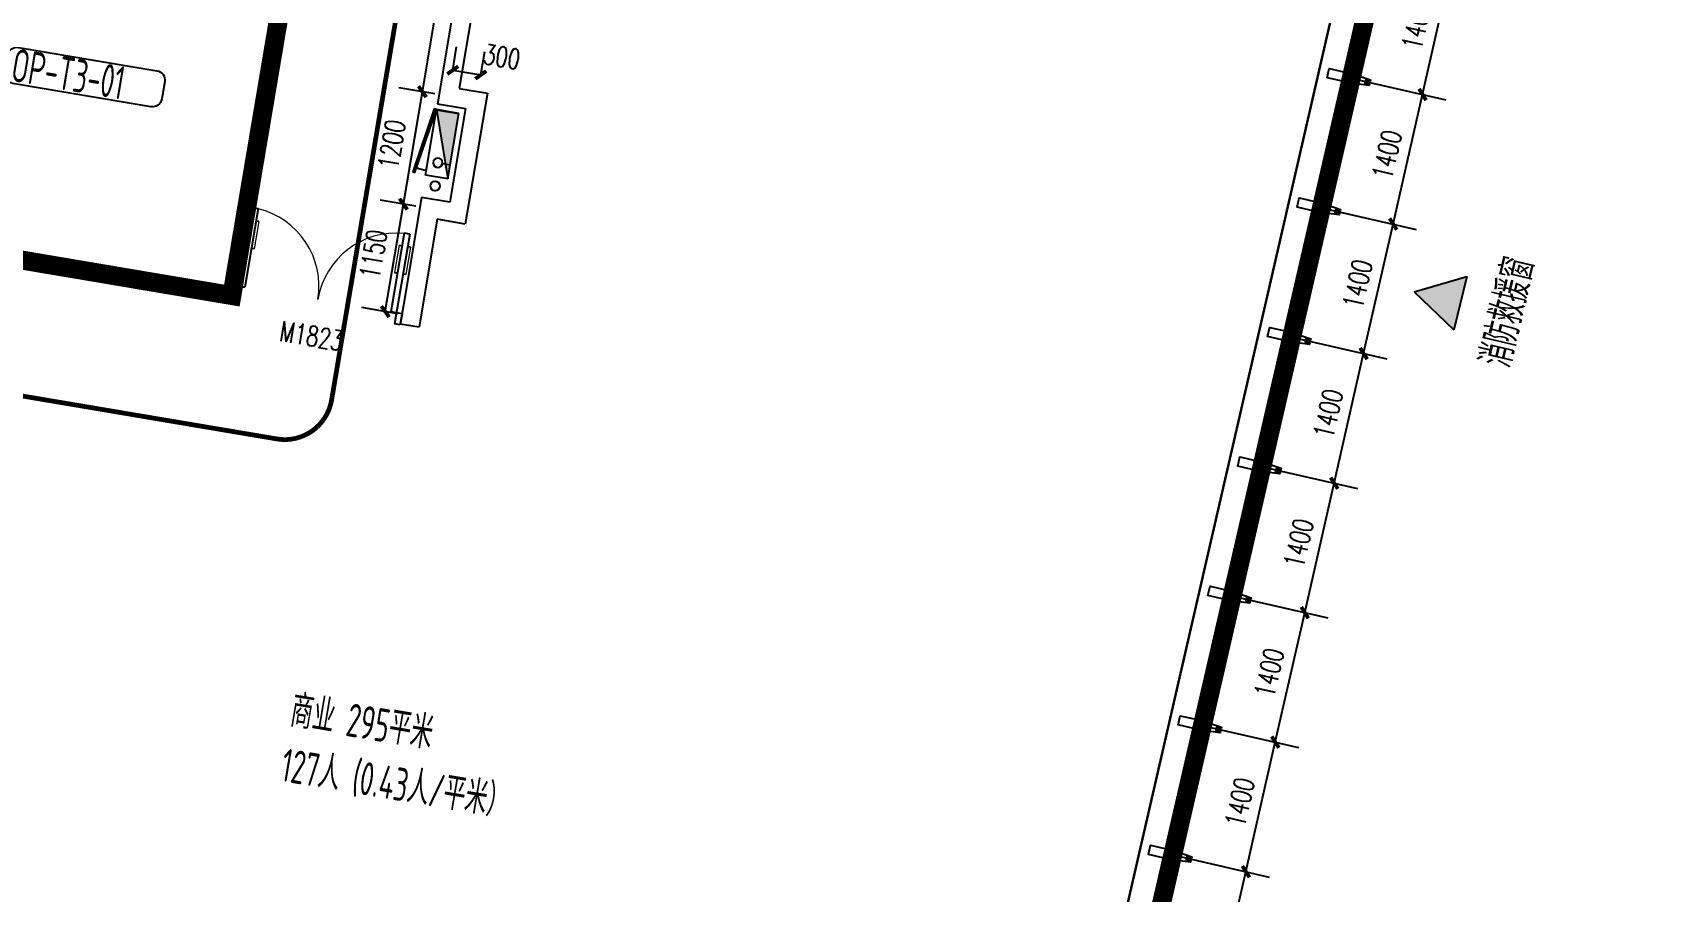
# Model space of a CAD drawing. Extents: x -936 to 12807311, y 101 to 1511157.
# Drawn here: x 12319185 to 12336281, y 1173597 to 1182663 of the extents above; entities that cross this region are included whole.
import ezdxf

# ---------------------------------------------------------------- set-up
doc = ezdxf.new("R2010")
doc.units = 0
doc.header["$LTSCALE"] = 1000
doc.header["$MEASUREMENT"] = 0
for name, pattern in [('PX-PLAN-F2-T3$0$ACAD_ISO05W100', [34, 24, -3, 0.5, -3, 0.5, -3]), ('PX-PLAN-F2-T3$0$DASH', [0.35, 0.25, -0.1]), ('PX-PLAN-F2-T3$0$DASHED', [0.75, 0.5, -0.25]), ('PX-PLAN-F2-T3$0$X-01-10-01$0$DASHED', [0.75, 0.5, -0.25])]:
    doc.linetypes.add(name, pattern=pattern)
for name, color, linetype in [('PX-GLAZ-F2$0$PX-GLAZ-F1$0$NSSH-0322', 2, 'Continuous'), ('PX-GLAZ-F2$0$PX-GLAZ-F2$0$PX-GLAZ-F2$0$幕墙线', 104, 'Continuous'), ('PX-PLAN-F2-T3$0$0P-FE-FH-V', 3, 'Continuous'), ('PX-PLAN-F2-T3$0$0P-FE-HY（消火栓）', 1, 'Continuous'), ('PX-PLAN-F2-T3$0$A-SHFT', 161, 'Continuous'), ('PX-PLAN-F2-T3$0$FIRE', 1, 'PX-PLAN-F2-T3$0$DASHED'), ('PX-PLAN-F2-T3$0$PUB_DIM', 3, 'Continuous'), ('PX-PLAN-F2-T3$0$PUB_TEXT', 7, 'Continuous'), ('PX-PLAN-F2-T3$0$REDLINE', 1, 'PX-PLAN-F2-T3$0$ACAD_ISO05W100'), ('PX-PLAN-F2-T3$0$WALL', 9, 'Continuous'), ('PX-PLAN-F2-T3$0$WINDOW', 4, 'Continuous'), ('PX-PLAN-F2-T3$0$WINDOW_TEXT', 7, 'Continuous'), ('PX-PLAN-F2-T3$0$X-01-10-01$0$A-SYMB-BUBB', 3, 'PX-PLAN-F2-T3$0$X-01-10-01$0$DASHED'), ('PX-PLAN-F2-T3$0$X-01-10-01$0$A-SYMB-NUMB-150', 4, 'Continuous'), ('PX-PLAN-F2-T3$0$X-01-10-01$0$A-SYMB-NUMB-T', 10, 'Continuous')]:
    doc.layers.add(name, color=color, linetype=linetype)
for name, color, linetype, lineweight in [('PX-GLAZ-F2$0$PX-GLAZ-F2$0$_EDO-GLASS-SECTION', 130, 'Continuous', 30), ('PX-GLAZ-F2$0$PX-GLAZ-F2$0$PX-GLAZ-F2$0$板边线', 36, 'Continuous', 30), ('PX-PLAN-F2-T3$0$板边线', 36, 'Continuous', 30)]:
    doc.layers.add(name, color=color, linetype=linetype, lineweight=lineweight)
doc.styles.add('PX-PLAN-F2-T3$0$_TCH_DIM_T3', font='SIMPLEX', dxfattribs={"width": 0.705882, "bigfont": 'GBCBIG'})
doc.styles.add('PX-PLAN-F2-T3$0$_TCH_WINDOW', font='SIMPLEX', dxfattribs={"height": 3.5, "bigfont": 'GBCBIG'})
doc.styles.add('PX-PLAN-F2-T3$0$X-01-10-01$0$XD2008', font='xd-hzs.shx', dxfattribs={"width": 0.7, "bigfont": 'xd-hztxt.shx'})
doc.styles.add('PX-PLAN-F2-T3$0$XD2008', font='xd-hzs.shx', dxfattribs={"width": 0.7, "bigfont": 'xd-hztxt.shx'})
doc.dimstyles.new('PX-PLAN-F2-T3$0$_TCH_ARCH&&100', dxfattribs={"dimtxt": 212.5, "dimasz": 100, "dimexe": 250, "dimexo": 300, "dimgap": 118.75, "dimtad": 1, "dimdec": 0, "dimzin": 0, "dimdsep": 46, "dimtxsty": 'PX-PLAN-F2-T3$0$_TCH_DIM_T3', "dimblk": 'PX-PLAN-F2-T3$0$_ArchTick', "dimcen": 0.09, "dimclrd": 1, "dimclre": 1, "dimclrt": 4, "dimazin": 2, "dimtfac": 1, "dimtdec": 0, "dimtix": 1, "dimtmove": 2, "dimatfit": 3, "dimfxl": 0, "dimtolj": 1, "dimtzin": 0, "dimarcsym": 0})

# ---------------------------------------------------------------- blocks, each defined once
blk = doc.blocks.new('PX-PLAN-F2-T3$0$eee')
at = {"layer": 'PX-PLAN-F2-T3$0$REDLINE', "linetype": 'PX-PLAN-F2-T3$0$DASHED', "ltscale": 10}
h = blk.add_hatch(color=10, dxfattribs=at)
h.dxf.hatch_style = 1
h.paths.add_polyline_path([(19930, 8009), (20449, 8261), (20408, 7685)])
at = {"layer": 'PX-PLAN-F2-T3$0$REDLINE', "color": 10, "linetype": 'PX-PLAN-F2-T3$0$DASHED', "ltscale": 10}
for points in [[(19930, 8009), (20449, 8261), (20408, 7685)], [(19930, 8009), (20408, 7685)]]:
    blk.add_lwpolyline(points, dxfattribs=at)
at = {"layer": 'PX-PLAN-F2-T3$0$A-SHFT', "linetype": 'PX-PLAN-F2-T3$0$DASH', "ltscale": 1000, "insert": (20933, 7965), "char_height": 350, "attachment_point": 5, "rotation": 86.3318, "style": 'PX-PLAN-F2-T3$0$XD2008'}
blk.add_mtext_dynamic_manual_height_columns('消防救援窗', width=2638.1, gutter_width=1750, heights=[0], dxfattribs=at)
blk = doc.blocks.new('PX-PLAN-F2-T3$0$STTEXT')
at = {"layer": 'PX-PLAN-F2-T3$0$X-01-10-01$0$A-SYMB-NUMB-T', "color": 1}
blk.add_lwpolyline([(55141, 29849), (53662, 29849, -0.414214), (53562, 29949), (53562, 30134, -0.414214), (53662, 30234), (55141, 30234, -0.414214), (55241, 30134), (55241, 29949, -0.414214)], format="xyb", close=True, dxfattribs=at)
at = {"layer": 'PX-PLAN-F2-T3$0$X-01-10-01$0$A-SYMB-NUMB-150', "style": 'PX-PLAN-F2-T3$0$X-01-10-01$0$XD2008', "width": 0.7}
blk.add_text('OP-T3-01', height=350, rotation=0.0004, dxfattribs=at).set_placement((53629, 29870))
blk = doc.blocks.new('PX-PLAN-F2-T3$0$室内单口消火栓(平面)')
at = {"layer": 'PX-PLAN-F2-T3$0$0P-FE-HY（消火栓）'}
h = blk.add_hatch(color=256, dxfattribs=at)
h.dxf.hatch_style = 1
h.paths.add_polyline_path([(704, 0), (4, 0), (4, 240)])
for p, q in [((4, 0), (4, 240)), ((4, 240), (704, 0)), ((704, 240), (4, 240)), ((704, 0), (704, 240)), ((704, 0), (4, 0)), ((554, 82), (554, 0))]:
    blk.add_line(p, q, dxfattribs=at)
blk.add_lwpolyline([(690, 377), (694, 353), (4, 240), (0, 265)], close=True, dxfattribs=at)
blk.add_circle((554, 132), 50, dxfattribs=at)
blk.add_arc((54, 240), 600, 0.0003, 9.9999, dxfattribs=at)
blk = doc.blocks.new('PX-PLAN-F2-T3$0$A$C77842B79')
at = {"layer": 'PX-PLAN-F2-T3$0$0P-FE-FH-V'}
blk.add_circle((109475, 26478, 0), 50, dxfattribs=at)
at = {"layer": 'PX-PLAN-F2-T3$0$0P-FE-HY（消火栓）'}
blk.add_line((109355, 27273, 0), (109595, 27273, 0), dxfattribs=at)
at = {"layer": 'PX-PLAN-F2-T3$0$0P-FE-HY（消火栓）', "xscale": -0.9999999999999982, "rotation": 90.01325731171758}
blk.add_blockref('PX-PLAN-F2-T3$0$室内单口消火栓(平面)', (109595, 27278, 0), dxfattribs=at)
blk = doc.blocks.new('PX-PLAN-F2-T3$0$$DorLib2D$00000011')
at = {"lineweight": 13}
for p, q in [((-0.4833, 0.3962), (-0.4833, 0.2346)), ((-0.4167, 0.3962), (-0.4167, 0.2346)), ((0.4167, 0.3962), (0.4167, 0.2346)), ((0.4833, 0.3962), (0.4833, 0.2346))]:
    blk.add_line(p, q, dxfattribs=at)
for p, q in [((-0.4833, 0.3962), (-0.4667, 0.3962)), ((-0.4667, 0.4709), (-0.4667, -0.0625)), ((-0.4667, 0.4709), (-0.4333, 0.4709)), ((-0.4333, 0.4709), (-0.4333, 0.0042)), ((-0.4167, 0.3962), (-0.4333, 0.3962)), ((0.4167, 0.3962), (0.4333, 0.3962)), ((0.4333, 0.4709), (0.4333, 0.0042)), ((0.4667, 0.4709), (0.4333, 0.4709)), ((0.4667, 0.4709), (0.4667, -0.0625)), ((0.4833, 0.3962), (0.4667, 0.3962)), ((-0.4833, 0.2346), (-0.4667, 0.2346)), ((-0.4167, 0.2346), (-0.4333, 0.2346)), ((0.4167, 0.2346), (0.4333, 0.2346)), ((0.4833, 0.2346), (0.4667, 0.2346)), ((-0.5, 0.0042), (-0.4333, 0.0042)), ((-0.5, 0.0042), (-0.5, -0.0625)), ((0.5, 0.0042), (0.4333, 0.0042)), ((0.5, 0.0042), (0.5, -0.0625)), ((-0.5, -0.0625), (-0.4667, -0.0625)), ((0.5, -0.0625), (0.4667, -0.0625))]:
    blk.add_line(p, q)
for centre, start, end in [((-0.4667, 0.0042), 0, 85.90396), ((0.4667, 0.0042), 94.09604, 180)]:
    blk.add_arc(centre, 0.4667, start, end, dxfattribs=at)
blk = doc.blocks.new('PX-PLAN-F2-T3$0$_ArchTick')
at = {"color": 0, "linetype": 'ByBlock', "const_width": 0.4}
blk.add_lwpolyline([(-0.5, -0.5), (0.5, 0.5)], dxfattribs=at)
blk = doc.blocks.new('*D1362')
at = {"layer": 'Defpoints', "color": 0, "transparency": 16777216}
for p in [(12324039, 1186450), (12324467, 1186378), (12323723, 1181966)]:
    blk.add_point(p, dxfattribs=at)
at = {"layer": 'PX-PLAN-F2-T3$0$PUB_DIM', "color": 1, "lineweight": -2, "transparency": 16777216}
for p, q in [((12323295, 1182038), (12324039, 1186450)), ((12324171, 1186428), (12323793, 1186492)), ((12323427, 1182015), (12323048, 1182079))]:
    blk.add_line(p, q, dxfattribs=at)
at = {"layer": 'PX-PLAN-F2-T3$0$PUB_DIM', "color": 1, "lineweight": -2, "transparency": 16777216, "xscale": 100, "yscale": 100, "zscale": 100}
for p, rotation in [((12324039, 1186450), 80.42361606662043), ((12323295, 1182038), 260.4236160666204)]:
    blk.add_blockref('PX-PLAN-F2-T3$0$_ArchTick', p, dxfattribs=dict(at, rotation=rotation))
at = {"layer": 'PX-PLAN-F2-T3$0$PUB_DIM', "color": 4, "transparency": 16777216, "insert": (12323445, 1184281), "char_height": 212.5, "attachment_point": 5, "rotation": 80.4236, "style": 'PX-PLAN-F2-T3$0$_TCH_DIM_T3'}
blk.add_mtext('\\A1;4475', dxfattribs=at)
blk = doc.blocks.new('*D1363')
at = {"layer": 'Defpoints', "color": 0, "transparency": 16777216}
for p in [(12323295, 1182038), (12323723, 1181966), (12323523, 1180782)]:
    blk.add_point(p, dxfattribs=at)
at = {"layer": 'PX-PLAN-F2-T3$0$PUB_DIM', "color": 1, "lineweight": -2, "transparency": 16777216}
for p, q in [((12323427, 1182015), (12323048, 1182079)), ((12323095, 1180854), (12323295, 1182038)), ((12323227, 1180832), (12322849, 1180896))]:
    blk.add_line(p, q, dxfattribs=at)
at = {"layer": 'PX-PLAN-F2-T3$0$PUB_DIM', "color": 1, "lineweight": -2, "transparency": 16777216, "xscale": 100, "yscale": 100, "zscale": 100}
for p, rotation in [((12323295, 1182038), 80.42361606664834), ((12323095, 1180854), 260.4236160666483)]:
    blk.add_blockref('PX-PLAN-F2-T3$0$_ArchTick', p, dxfattribs=dict(at, rotation=rotation))
at = {"layer": 'PX-PLAN-F2-T3$0$PUB_DIM', "color": 4, "transparency": 16777216, "insert": (12322973, 1181484), "char_height": 212.5, "attachment_point": 5, "rotation": 80.4236, "style": 'PX-PLAN-F2-T3$0$_TCH_DIM_T3'}
blk.add_mtext('\\A1;1200', dxfattribs=at)
blk = doc.blocks.new('*D1364')
at = {"layer": 'Defpoints', "color": 0, "transparency": 16777216}
for p in [(12323095, 1180854), (12323523, 1180782), (12323332, 1179648)]:
    blk.add_point(p, dxfattribs=at)
at = {"layer": 'PX-PLAN-F2-T3$0$PUB_DIM', "color": 1, "lineweight": -2, "transparency": 16777216}
for p, q in [((12323227, 1180832), (12322849, 1180896)), ((12322904, 1179720), (12323095, 1180854)), ((12323036, 1179698), (12322657, 1179762))]:
    blk.add_line(p, q, dxfattribs=at)
at = {"layer": 'PX-PLAN-F2-T3$0$PUB_DIM', "color": 1, "lineweight": -2, "transparency": 16777216, "xscale": 100, "yscale": 100, "zscale": 100}
for p, rotation in [((12323095, 1180854), 80.42361606664497), ((12322904, 1179720), 260.423616066645)]:
    blk.add_blockref('PX-PLAN-F2-T3$0$_ArchTick', p, dxfattribs=dict(at, rotation=rotation))
at = {"layer": 'PX-PLAN-F2-T3$0$PUB_DIM', "color": 4, "transparency": 16777216, "insert": (12322778, 1180325), "char_height": 212.5, "attachment_point": 5, "rotation": 80.4236, "style": 'PX-PLAN-F2-T3$0$_TCH_DIM_T3'}
blk.add_mtext('\\A1;1150', dxfattribs=at)
blk = doc.blocks.new('*D1424')
at = {"layer": 'Defpoints', "color": 0, "transparency": 16777216}
for p in [(12323911, 1182215), (12323569, 1181992), (12323865, 1181942)]:
    blk.add_point(p, dxfattribs=at)
at = {"layer": 'PX-PLAN-F2-T3$0$PUB_DIM', "color": 1, "lineweight": -2, "transparency": 16777216}
for p, q in [((12323619, 1182287), (12323656, 1182511)), ((12323914, 1182237), (12323952, 1182461)), ((12323615, 1182265), (12323911, 1182215))]:
    blk.add_line(p, q, dxfattribs=at)
at = {"layer": 'PX-PLAN-F2-T3$0$PUB_DIM', "color": 1, "lineweight": -2, "transparency": 16777216, "xscale": 100, "yscale": 100, "zscale": 100}
for p, rotation in [((12323615, 1182265), 170.4236155695168), ((12323911, 1182215), 350.4236155695168)]:
    blk.add_blockref('PX-PLAN-F2-T3$0$_ArchTick', p, dxfattribs=dict(at, rotation=rotation))
at = {"layer": 'PX-PLAN-F2-T3$0$PUB_DIM', "color": 4, "transparency": 16777216, "insert": (12324133, 1182406), "char_height": 212.5, "attachment_point": 5, "rotation": 350.4236, "style": 'PX-PLAN-F2-T3$0$_TCH_DIM_T3'}
blk.add_mtext('\\A1;300', dxfattribs=at)
blk = doc.blocks.new('*D1510')
at = {"layer": 'Defpoints', "color": 0, "transparency": 16777216}
for p in [(12330970, 1174045), (12331974, 1173817), (12330660, 1172680)]:
    blk.add_point(p, dxfattribs=at)
at = {"layer": 'PX-PLAN-F2-T3$0$PUB_DIM', "color": 1, "lineweight": -2, "transparency": 16777216}
for p, q in [((12331263, 1173979), (12332218, 1173761)), ((12331664, 1172452), (12331974, 1173817)), ((12330952, 1172614), (12331907, 1172397))]:
    blk.add_line(p, q, dxfattribs=at)
at = {"layer": 'PX-PLAN-F2-T3$0$PUB_DIM', "color": 1, "lineweight": -2, "transparency": 16777216, "xscale": 100, "yscale": 100, "zscale": 100}
for p, rotation in [((12331974, 1173817), 77.19157221369436), ((12331664, 1172452), 257.1915722136944)]:
    blk.add_blockref('PX-PLAN-F2-T3$0$_ArchTick', p, dxfattribs=dict(at, rotation=rotation))
at = {"layer": 'PX-PLAN-F2-T3$0$PUB_DIM', "color": 4, "transparency": 16777216, "insert": (12331599, 1173184), "char_height": 212.5, "attachment_point": 5, "rotation": 77.1916, "style": 'PX-PLAN-F2-T3$0$_TCH_DIM_T3'}
blk.add_mtext('\\A1;1399', dxfattribs=at)
blk = doc.blocks.new('*D1511')
at = {"layer": 'Defpoints', "color": 0, "transparency": 16777216}
for p in [(12331280, 1175410), (12332284, 1175182), (12330970, 1174045)]:
    blk.add_point(p, dxfattribs=at)
at = {"layer": 'PX-PLAN-F2-T3$0$PUB_DIM', "color": 1, "lineweight": -2, "transparency": 16777216}
for p, q in [((12331573, 1175344), (12332528, 1175127)), ((12331974, 1173817), (12332284, 1175182)), ((12331263, 1173979), (12332218, 1173761))]:
    blk.add_line(p, q, dxfattribs=at)
at = {"layer": 'PX-PLAN-F2-T3$0$PUB_DIM', "color": 1, "lineweight": -2, "transparency": 16777216, "xscale": 100, "yscale": 100, "zscale": 100}
for p, rotation in [((12332284, 1175182), 77.19157221369333), ((12331974, 1173817), 257.1915722136933)]:
    blk.add_blockref('PX-PLAN-F2-T3$0$_ArchTick', p, dxfattribs=dict(at, rotation=rotation))
at = {"layer": 'PX-PLAN-F2-T3$0$PUB_DIM', "color": 4, "transparency": 16777216, "insert": (12331910, 1174549), "char_height": 212.5, "attachment_point": 5, "rotation": 77.1916, "style": 'PX-PLAN-F2-T3$0$_TCH_DIM_T3'}
blk.add_mtext('\\A1;1400', dxfattribs=at)
blk = doc.blocks.new('*D1512')
at = {"layer": 'Defpoints', "color": 0, "transparency": 16777216}
for p in [(12331591, 1176775), (12332595, 1176547), (12331280, 1175410)]:
    blk.add_point(p, dxfattribs=at)
at = {"layer": 'PX-PLAN-F2-T3$0$PUB_DIM', "color": 1, "lineweight": -2, "transparency": 16777216}
for p, q in [((12331883, 1176709), (12332838, 1176492)), ((12332284, 1175182), (12332595, 1176547)), ((12331573, 1175344), (12332528, 1175127))]:
    blk.add_line(p, q, dxfattribs=at)
at = {"layer": 'PX-PLAN-F2-T3$0$PUB_DIM', "color": 1, "lineweight": -2, "transparency": 16777216, "xscale": 100, "yscale": 100, "zscale": 100}
for p, rotation in [((12332595, 1176547), 77.1915722136541), ((12332284, 1175182), 257.1915722136541)]:
    blk.add_blockref('PX-PLAN-F2-T3$0$_ArchTick', p, dxfattribs=dict(at, rotation=rotation))
at = {"layer": 'PX-PLAN-F2-T3$0$PUB_DIM', "color": 4, "transparency": 16777216, "insert": (12332220, 1175914), "char_height": 212.5, "attachment_point": 5, "rotation": 77.1916, "style": 'PX-PLAN-F2-T3$0$_TCH_DIM_T3'}
blk.add_mtext('\\A1;1400', dxfattribs=at)
blk = doc.blocks.new('*D1513')
at = {"layer": 'Defpoints', "color": 0, "transparency": 16777216}
for p in [(12331901, 1178141), (12332905, 1177912), (12331591, 1176775)]:
    blk.add_point(p, dxfattribs=at)
at = {"layer": 'PX-PLAN-F2-T3$0$PUB_DIM', "color": 1, "lineweight": -2, "transparency": 16777216}
for p, q in [((12332194, 1178074), (12333149, 1177857)), ((12332595, 1176547), (12332905, 1177912)), ((12331883, 1176709), (12332838, 1176492))]:
    blk.add_line(p, q, dxfattribs=at)
at = {"layer": 'PX-PLAN-F2-T3$0$PUB_DIM', "color": 1, "lineweight": -2, "transparency": 16777216, "xscale": 100, "yscale": 100, "zscale": 100}
for p, rotation in [((12332905, 1177912), 77.19157221372748), ((12332595, 1176547), 257.1915722137275)]:
    blk.add_blockref('PX-PLAN-F2-T3$0$_ArchTick', p, dxfattribs=dict(at, rotation=rotation))
at = {"layer": 'PX-PLAN-F2-T3$0$PUB_DIM', "color": 4, "transparency": 16777216, "insert": (12332530, 1177280), "char_height": 212.5, "attachment_point": 5, "rotation": 77.1916, "style": 'PX-PLAN-F2-T3$0$_TCH_DIM_T3'}
blk.add_mtext('\\A1;1400', dxfattribs=at)
blk = doc.blocks.new('*D1514')
at = {"layer": 'Defpoints', "color": 0, "transparency": 16777216}
for p in [(12332212, 1179506), (12333215, 1179278), (12331901, 1178141)]:
    blk.add_point(p, dxfattribs=at)
at = {"layer": 'PX-PLAN-F2-T3$0$PUB_DIM', "color": 1, "lineweight": -2, "transparency": 16777216}
for p, q in [((12332504, 1179439), (12333459, 1179222)), ((12332905, 1177912), (12333215, 1179278)), ((12332194, 1178074), (12333149, 1177857))]:
    blk.add_line(p, q, dxfattribs=at)
at = {"layer": 'PX-PLAN-F2-T3$0$PUB_DIM', "color": 1, "lineweight": -2, "transparency": 16777216, "xscale": 100, "yscale": 100, "zscale": 100}
for p, rotation in [((12333215, 1179278), 77.19157221368948), ((12332905, 1177912), 257.1915722136895)]:
    blk.add_blockref('PX-PLAN-F2-T3$0$_ArchTick', p, dxfattribs=dict(at, rotation=rotation))
at = {"layer": 'PX-PLAN-F2-T3$0$PUB_DIM', "color": 4, "transparency": 16777216, "insert": (12332841, 1178645), "char_height": 212.5, "attachment_point": 5, "rotation": 77.1916, "style": 'PX-PLAN-F2-T3$0$_TCH_DIM_T3'}
blk.add_mtext('\\A1;1400', dxfattribs=at)
blk = doc.blocks.new('*D1515')
at = {"layer": 'Defpoints', "color": 0, "transparency": 16777216}
for p in [(12332522, 1180871), (12333526, 1180643), (12332212, 1179506)]:
    blk.add_point(p, dxfattribs=at)
at = {"layer": 'PX-PLAN-F2-T3$0$PUB_DIM', "color": 1, "lineweight": -2, "transparency": 16777216}
for p, q in [((12332815, 1180804), (12333769, 1180587)), ((12333215, 1179278), (12333526, 1180643)), ((12332504, 1179439), (12333459, 1179222))]:
    blk.add_line(p, q, dxfattribs=at)
at = {"layer": 'PX-PLAN-F2-T3$0$PUB_DIM', "color": 1, "lineweight": -2, "transparency": 16777216, "xscale": 100, "yscale": 100, "zscale": 100}
for p, rotation in [((12333526, 1180643), 77.19157221362829), ((12333215, 1179278), 257.1915722136283)]:
    blk.add_blockref('PX-PLAN-F2-T3$0$_ArchTick', p, dxfattribs=dict(at, rotation=rotation))
at = {"layer": 'PX-PLAN-F2-T3$0$PUB_DIM', "color": 4, "transparency": 16777216, "insert": (12333151, 1180010), "char_height": 212.5, "attachment_point": 5, "rotation": 77.1916, "style": 'PX-PLAN-F2-T3$0$_TCH_DIM_T3'}
blk.add_mtext('\\A1;1400', dxfattribs=at)
blk = doc.blocks.new('*D1516')
at = {"layer": 'Defpoints', "color": 0, "transparency": 16777216}
for p in [(12332832, 1182236), (12333836, 1182008), (12332522, 1180871)]:
    blk.add_point(p, dxfattribs=at)
at = {"layer": 'PX-PLAN-F2-T3$0$PUB_DIM', "color": 1, "lineweight": -2, "transparency": 16777216}
for p, q in [((12333125, 1182170), (12334080, 1181952)), ((12333526, 1180643), (12333836, 1182008)), ((12332815, 1180804), (12333769, 1180587))]:
    blk.add_line(p, q, dxfattribs=at)
at = {"layer": 'PX-PLAN-F2-T3$0$PUB_DIM', "color": 1, "lineweight": -2, "transparency": 16777216, "xscale": 100, "yscale": 100, "zscale": 100}
for p, rotation in [((12333836, 1182008), 77.19157221372123), ((12333526, 1180643), 257.1915722137212)]:
    blk.add_blockref('PX-PLAN-F2-T3$0$_ArchTick', p, dxfattribs=dict(at, rotation=rotation))
at = {"layer": 'PX-PLAN-F2-T3$0$PUB_DIM', "color": 4, "transparency": 16777216, "insert": (12333461, 1181375), "char_height": 212.5, "attachment_point": 5, "rotation": 77.1916, "style": 'PX-PLAN-F2-T3$0$_TCH_DIM_T3'}
blk.add_mtext('\\A1;1400', dxfattribs=at)
blk = doc.blocks.new('*D1517')
at = {"layer": 'Defpoints', "color": 0, "transparency": 16777216}
for p in [(12333143, 1183601), (12334146, 1183373), (12332832, 1182236)]:
    blk.add_point(p, dxfattribs=at)
at = {"layer": 'PX-PLAN-F2-T3$0$PUB_DIM', "color": 1, "lineweight": -2, "transparency": 16777216}
for p, q in [((12333435, 1183535), (12334390, 1183318)), ((12333836, 1182008), (12334146, 1183373)), ((12333125, 1182170), (12334080, 1181952))]:
    blk.add_line(p, q, dxfattribs=at)
at = {"layer": 'PX-PLAN-F2-T3$0$PUB_DIM', "color": 1, "lineweight": -2, "transparency": 16777216, "xscale": 100, "yscale": 100, "zscale": 100}
for p, rotation in [((12334146, 1183373), 77.19157221366096), ((12333836, 1182008), 257.1915722136609)]:
    blk.add_blockref('PX-PLAN-F2-T3$0$_ArchTick', p, dxfattribs=dict(at, rotation=rotation))
at = {"layer": 'PX-PLAN-F2-T3$0$PUB_DIM', "color": 4, "transparency": 16777216, "insert": (12333772, 1182740), "char_height": 212.5, "attachment_point": 5, "rotation": 77.1916, "style": 'PX-PLAN-F2-T3$0$_TCH_DIM_T3'}
blk.add_mtext('\\A1;1400', dxfattribs=at)
blk = doc.blocks.new('PX-GLAZ-F2$0$T3T')
at = {"layer": 'PX-GLAZ-F2$0$PX-GLAZ-F1$0$NSSH-0322'}
for points in [[(-50, 50), (-50, 250), (50, 250), (50, 50), (-50, 50)], [(0, 0), (-50, 0)], [(50, 0), (30, -200), (15, -200), (15, -150), (-15, -150), (-15, -200), (-30, -200), (-50, 0)], [(-8, 50), (-8, 0)], [(0, 0), (50, 0)], [(8, 50), (8, 0)]]:
    blk.add_lwpolyline(points, dxfattribs=at)
blk = doc.blocks.new('PX-GLAZ-F2')
at = {"layer": 'PX-GLAZ-F2$0$PX-GLAZ-F2$0$_EDO-GLASS-SECTION', "elevation": 41.4}
for points in [[(12333990.6, 1186122), (12330402.3, 1170510, -0.3970998), (12323100.2, 1165632.8), (12283700, 1172280.2, -0.1972664), (12279831, 1174687.9), (12276578, 1179200.6, -0.2005594), (12275528.8, 1183707.4), (12277029, 1192599.6)], [(12333951.7, 1186131), (12330363.3, 1170519, -0.3970998), (12323106.9, 1165672.3), (12283706.7, 1172319.6, -0.1972664), (12279863.5, 1174711.3), (12276610.4, 1179224, -0.2005594), (12275568.2, 1183700.8), (12277068.4, 1192592.9)]]:
    blk.add_lwpolyline(points, format="xyb", dxfattribs=at)
at = {"layer": 'PX-GLAZ-F2$0$PX-GLAZ-F2$0$PX-GLAZ-F2$0$幕墙线'}
blk.add_lwpolyline([(12333990.6, 1186121.6), (12330401.6, 1170510, -0.3970998), (12323099.5, 1165632.8), (12283699.3, 1172280.1, -0.1972664)], format="xyb", dxfattribs=at)
at = {"layer": 'PX-GLAZ-F2$0$PX-GLAZ-F2$0$PX-GLAZ-F2$0$板边线', "color": 30}
blk.add_lwpolyline([(12280448.5, 1200534.4), (12281426.9, 1201174, -0.1308199), (12296581.5, 1205861.9, -0.0517912), (12299066.1, 1205703.6), (12334738.4, 1199685.2, -0.431537), (12336233.7, 1197446.5), (12330060.5, 1170588.4, -0.3970998), (12323157.7, 1165977.9), (12283757.5, 1172625.2, -0.1972664), (12280114.2, 1174892.6), (12276861.1, 1179405.3, -0.2005594), (12275873.2, 1183649.2), (12278122.2, 1196979.9, -0.2091472)], format="xyb", close=True, dxfattribs=at)
at = {"layer": 'PX-GLAZ-F2$0$PX-GLAZ-F1$0$NSSH-0322', "extrusion": (0.002236, -0.003353, 0.999992), "rotation": 76.96073073798608}
for p in [(12333053.2, 1182263.7, 23652.6), (12332737.8, 1180899.6, 23614.8), (12332425.9, 1179534.9, 23660.3), (12332112.3, 1178170.5, 23664.2), (12331798.1, 1176806.1, 23626.4), (12331483.4, 1175441.9, 23630.2), (12331171.5, 1174077.2, 23675.8)]:
    blk.add_blockref('PX-GLAZ-F2$0$T3T', p, dxfattribs=at)
blk = doc.blocks.new('PX-PLAN-F2-T3')
at = {"layer": 'PX-PLAN-F2-T3$0$FIRE', "ltscale": 3, "const_width": 200}
blk.add_lwpolyline([(12333990.71, 1186125.487), (12330401.565, 1170509.969, -0.397099797), (12323099.481, 1165632.78), (12314957.717, 1167006.405)], format="xyb", dxfattribs=at)
blk.add_lwpolyline([(12317242.643, 1180572.746), (12321287.257, 1179889.472), (12322901.354, 1189456.567), (12322901.354, 1189456.567), (12304840.979, 1192410.262)], dxfattribs=at)
blk.add_lwpolyline([(12300251.96, 1193160.729), (12300670.437, 1195641.13), (12305255.553, 1194867.576), (12304840.979, 1192410.262), (12322901.354, 1189456.567), (12322901.354, 1189456.567), (12321287.257, 1179889.472), (12317242.643, 1180572.746), (12314957.717, 1167006.405), (12312260.731, 1167462.41), (12302146.004, 1169166.925), (12296400.978, 1170136.187), (12299812.877, 1189954.56), (12300257.49, 1193159.528)], close=True, dxfattribs=at)
at = {"layer": 'PX-PLAN-F2-T3$0$WALL'}
for p, q in [((12324727.843, 1189462.795), (12323453.507, 1181909.54)), ((12324891.783, 1189232.31), (12323683.992, 1182073.48)), ((12323683.992, 1182073.48), (12323979.812, 1182023.571)), ((12323979.812, 1182023.571), (12323746.905, 1180643.081)), ((12323453.507, 1181909.54), (12323749.326, 1181859.631)), ((12323749.326, 1181859.631), (12323582.964, 1180873.566)), ((12323287.145, 1180923.475), (12323095.828, 1179789.5)), ((12323582.964, 1180873.566), (12323287.145, 1180923.475)), ((12323451.085, 1180692.989), (12323259.769, 1179559.015)), ((12323746.905, 1180643.081), (12323451.085, 1180692.989)), ((12321287.639, 1179891.74), (12321320.912, 1180088.953)), ((12323095.828, 1179789.5), (12323062.556, 1179592.288)), ((12323062.556, 1179592.288), (12323259.769, 1179559.015))]:
    blk.add_line(p, q, dxfattribs=at)
at = {"layer": 'PX-PLAN-F2-T3$0$X-01-10-01$0$A-SYMB-BUBB', "const_width": 50}
blk.add_lwpolyline([(12322338.258, 1178787.887, -0.414213562), (12321762.045, 1178378.036), (12307149.359, 1180843.392, -0.414213562), (12306739.508, 1181419.605), (12308603.796, 1192469.635, -0.414213562), (12309180.01, 1192879.486), (12323792.695, 1190414.13, -0.414213562), (12324202.546, 1189837.916)], format="xyb", close=True, dxfattribs=at)
at = {"layer": 'PX-PLAN-F2-T3$0$0P-FE-HY（消火栓）', "rotation": 350.4236160085533}
blk.add_blockref('PX-PLAN-F2-T3$0$A$C77842B79', (12211074.739, 1173147.489, 0), dxfattribs=at)
at = {"layer": 'PX-PLAN-F2-T3$0$PUB_TEXT', "color": 4, "rotation": 350.4236160670978}
blk.add_blockref('PX-PLAN-F2-T3$0$STTEXT', (12261095.169, 1161620.152), dxfattribs=at)
at = {"layer": 'PX-PLAN-F2-T3$0$WINDOW'}
ref = blk.add_blockref('PX-PLAN-F2-T3$0$$DorLib2D$00000011', (12322191.734, 1179840.62), dxfattribs=dict(at, xscale=1800, yscale=1800, zscale=200, rotation=350.4236160359744))
ref.add_attrib('A', 'M1823', (12321779.322, 1179414.14), dxfattribs={"layer": 'PX-PLAN-F2-T3$0$WINDOW_TEXT', "height": 212.5, "rotation": 350.423616, "style": 'PX-PLAN-F2-T3$0$_TCH_WINDOW', "width": 0.705882})
at = {"layer": 'PX-PLAN-F2-T3$0$板边线', "color": 6, "rotation": 350.4236160359765}
blk.add_blockref('PX-PLAN-F2-T3$0$eee', (12312762.707, 1175346.63), dxfattribs=at)
at = {"layer": 'PX-PLAN-F2-T3$0$PUB_TEXT', "color": 4, "insert": (12321943.832, 1175695.447), "char_height": 350, "attachment_point": 1, "rotation": 350.4236161, "style": 'PX-PLAN-F2-T3$0$XD2008'}
blk.add_mtext_dynamic_manual_height_columns('商业 295平米\\P127人 (0.43人/平米）', width=3865.73513, gutter_width=14086.502, heights=[0], dxfattribs=at)
at = {"layer": 'PX-PLAN-F2-T3$0$PUB_DIM', "color": 6}
for base, p1, p2, picture, middle in [((12324039.182, 1186450.384), (12323722.663, 1181965.543), (12324467.134, 1186378.182), '*D1362', (12323445.082, 1184281.495)), ((12323294.711, 1182037.744), (12323523.028, 1180782.265), (12323722.663, 1181965.543), '*D1363', (12322973.029, 1181483.537)), ((12323095.076, 1180854.466), (12323331.711, 1179648.291), (12323523.028, 1180782.265), '*D1364', (12322777.553, 1180324.911))]:
    dim = blk.add_linear_dim(base=base, p1=p1, p2=p2, angle=80.4236161, dimstyle='PX-PLAN-F2-T3$0$_TCH_ARCH&&100', override={"dimgap": 0}, dxfattribs=at)
    dim.commit()
    dim.dimension.update_dxf_attribs({"geometry": picture, "text_midpoint": middle, "dimtype": 161, "text_rotation": 80.4236161})
at = {"layer": 'PX-PLAN-F2-T3$0$PUB_DIM'}
for p1, p2, picture, middle in [((12332832.338, 1182236.036), (12333142.708, 1183601.204), '*D1517', (12333771.81, 1182740.313)), ((12332521.971, 1180870.881), (12332832.338, 1182236.036), '*D1516', (12333461.442, 1181375.151)), ((12332211.6, 1179505.708), (12332521.971, 1180870.881), '*D1515', (12333151.073, 1180009.987)), ((12331901.232, 1178140.544), (12332211.6, 1179505.708), '*D1514', (12332840.703, 1178644.819)), ((12331590.864, 1176775.383), (12331901.232, 1178140.544), '*D1513', (12332530.335, 1177279.656)), ((12331280.496, 1175410.225), (12331590.864, 1176775.383), '*D1512', (12332219.967, 1175914.497)), ((12330970.125, 1174045.052), (12331280.496, 1175410.225), '*D1511', (12331909.597, 1174549.331)), ((12330659.887, 1172680.461), (12330970.125, 1174045.052), '*D1510', (12331599.293, 1173184.449))]:
    dim = blk.add_aligned_dim(p1=p1, p2=p2, distance=-1029.301, dimstyle='PX-PLAN-F2-T3$0$_TCH_ARCH&&100', dxfattribs=at)
    dim.commit()
    dim.dimension.update_dxf_attribs({"geometry": picture, "text_midpoint": middle})
at = {"layer": 'PX-PLAN-F2-T3$0$PUB_DIM', "color": 6}
dim = blk.add_linear_dim(base=(12323910.674, 1182214.871), p1=(12323568.75, 1181991.51), p2=(12323864.569, 1181941.601), angle=350.4236156, dimstyle='PX-PLAN-F2-T3$0$_TCH_ARCH&&100', dxfattribs=at)
dim.commit()
dim.dimension.update_dxf_attribs({"geometry": '*D1424', "text_midpoint": (12324132.872, 1182405.563), "dimtype": 161})

msp = doc.modelspace()

# ---------------------------------------------------------------- block references
for name in ['PX-GLAZ-F2', 'PX-PLAN-F2-T3']:
    msp.add_blockref(name, (0, 0))

doc.saveas('drawing.dxf')
